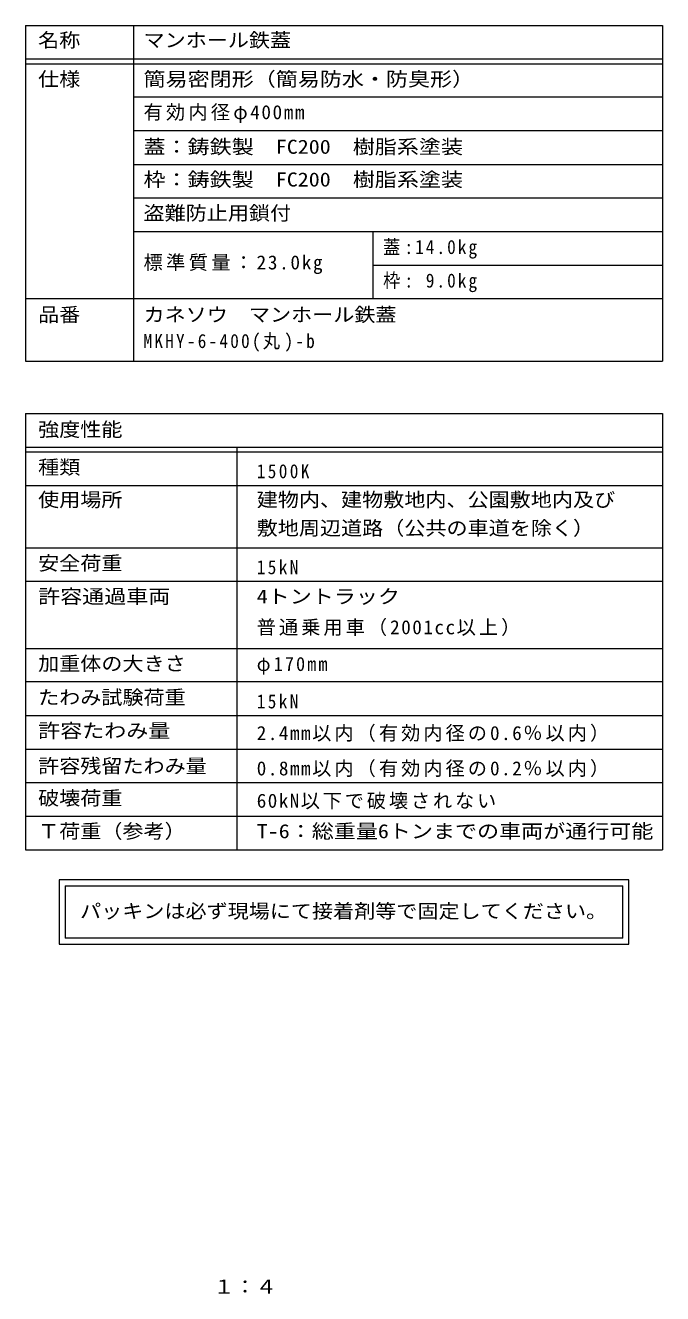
# Model space of a CAD drawing. Units: millimetres on the paper, enlarged 4 times. Extents: x -612 to 760, y -539 to 547.
# Drawn here: x 228 to 760, y -530 to 529 of the extents above; entities that cross this region are included whole.
import ezdxf
from ezdxf.enums import TextEntityAlignment as Align

# ---------------------------------------------------------------- set-up
doc = ezdxf.new("R2010")
doc.units = ezdxf.units.MM
doc.header["$LTSCALE"] = 4
doc.layers.add('F-5_F-5ﾚｲﾔ', color=2, linetype='Continuous')
doc.layers.add('F-F_F-Fﾚｲﾔ', color=7, linetype='Continuous', lineweight=9)
doc.styles.add('ＭＳ ゴシック', font='')
doc.styles.get('ＭＳ ゴシック').set_extended_font_data('MS Gothic')

msp = doc.modelspace()

# ---------------------------------------------------------------- linework, layer by layer
at = {"layer": 'F-F_F-Fﾚｲﾔ'}
for p, q in [((227.809, 528.8), (759.824, 528.8)), ((227.809, 528.8), (227.809, 248.607)), ((317.989, 528.8), (317.989, 248.607)), ((759.824, 528.8), (759.824, 248.607)), ((227.809, 500.8), (759.824, 500.8)), ((227.809, 496.8), (759.824, 496.8)), ((759.824, 468.8), (317.989, 468.8)), ((759.824, 440.8), (317.989, 440.8)), ((317.989, 412.8), (759.824, 412.8)), ((317.989, 384.8), (759.824, 384.8)), ((317.989, 356.799), (759.824, 356.799)), ((517.989, 356.799), (517.989, 300.799)), ((517.989, 328.799), (759.824, 328.799)), ((227.809, 300.799), (759.824, 300.799)), ((227.809, 248.607), (759.824, 248.607)), ((227.809, 204.799), (759.824, 204.799)), ((227.809, 204.799), (227.809, -159.2)), ((759.824, 204.799), (759.824, -159.2)), ((227.809, 176.799), (759.824, 176.799)), ((227.809, 172.799), (759.824, 172.799)), ((404.43, 176.799), (404.43, -159.2)), ((227.809, 144.799), (759.824, 144.799)), ((227.809, 92.799), (759.824, 92.799)), ((227.809, 64.799), (759.824, 64.799)), ((227.809, 8.799), (759.824, 8.799)), ((759.824, -19.201), (227.809, -19.201)), ((227.809, -47.2), (759.824, -47.2)), ((227.809, -75.2), (759.824, -75.2)), ((227.809, -103.2), (759.824, -103.2)), ((227.809, -131.2), (759.824, -131.2)), ((227.809, -159.2), (759.824, -159.2)), ((256.048, -184.295), (256.048, -238.106)), ((731.584, -184.295), (256.048, -184.295)), ((261.048, -189.295), (261.048, -233.106)), ((261.048, -189.295), (726.584, -189.295)), ((726.584, -233.106), (726.584, -189.295)), ((731.584, -238.106), (731.584, -184.295)), ((256.048, -238.106), (731.584, -238.106)), ((726.584, -233.106), (261.048, -233.106))]:
    msp.add_line(p, q, dxfattribs=at)

# ---------------------------------------------------------------- texts
at = {"layer": 'F-5_F-5ﾚｲﾔ', "style": 'ＭＳ ゴシック', "width": 1.1}
msp.add_text('１：４', height=11.73, dxfattribs=at).set_placement((384.8, -533.2), align=Align.BOTTOM_LEFT)
at = {"layer": 'F-F_F-Fﾚｲﾔ', "color": 3, "style": 'ＭＳ ゴシック'}
for s, width, p in [('名称', 1.1, (238.456, 507.091)), ('マンホール鉄蓋', 1.1, (326.454, 507.091)), ('仕様', 1.1, (238.456, 474.588)), ('簡易密閉形（簡易防水・防臭形）', 1.15, (326.454, 474.588)), ('蓋：鋳鉄製\u3000FC200\u3000樹脂系塗装', 1.15, (326.454, 418.107)), ('枠：鋳鉄製\u3000FC200\u3000樹脂系塗装', 1.15, (326.454, 390.775)), ('盗難防止用鎖付', 1.1, (326.454, 362.773)), ('品番', 1.1, (238.456, 278.01)), ('カネソウ\u3000マンホール鉄蓋', 1.1, (326.454, 278.01)), ('強度性能', 1.1, (238.456, 182.155)), ('種類', 1.1, (238.456, 150.648)), ('使用場所', 1.1, (238.456, 123.556)), ('建物内、建物敷地内、公園敷地内及び', 1.1, (420.964, 123.556)), ('敷地周辺道路（公共の車道を除く）', 1.1, (420.964, 99.847)), ('安全荷重', 1.1, (238.456, 70.572)), ('許容通過車両', 1.15, (238.456, 42.788)), ('4トントラック', 1.15, (420.964, 42.788)), ('加重体の大きさ', 1.1, (238.456, -13.212)), ('たわみ試験荷重', 1.1, (238.456, -41.428)), ('許容たわみ量', 1.15, (238.456, -69.211)), ('許容残留たわみ量', 1.1, (238.456, -98.683)), ('破壊荷重', 1.1, (238.456, -125.486)), ('Ｔ荷重（参考）', 1.1, (238.456, -153.112)), ('T-6：総重量6トンまでの車両が通行可能', 1.15, (420.964, -153.112))]:
    msp.add_text(s, height=11.73, dxfattribs=dict(at, width=width)).set_placement(p, align=Align.BOTTOM_LEFT)
at = {"layer": 'F-F_F-Fﾚｲﾔ', "color": 2, "style": 'ＭＳ ゴシック', "width": 1.1}
msp.add_text('パッキンは必ず現場にて接着剤等で固定してください。', height=11.73, dxfattribs=at).set_placement((273.495, -219.795), align=Align.BOTTOM_LEFT)
at = {"layer": 'F-F_F-Fﾚｲﾔ', "color": 3, "char_height": 11.73, "attachment_point": 7, "style": 'ＭＳ ゴシック'}
for s, insert in [('\\T1.17;有効内径φ400mm', (326.454, 447.303)), ('\\T1.24;\\W0.9;蓋:14.0kg', (526.454, 334.106)), ('\\T1.18;標準質量：23.0kg', (326.454, 321.25)), ('\\T1.24;\\W0.9;枠:\\~9.0kg', (526.454, 306.106)), ('\\T1.26;\\W0.9;MKHY-6-400(丸)-b', (326.454, 256.402)), ('\\T1.28;\\W0.9;1500K', (420.964, 150.648)), ('\\T1.28;\\W0.9;15kN', (420.964, 70.572)), ('\\T1.16;普通乗用車（2001cc以上）', (420.964, 19.079)), ('\\T1.23;\\W0.95;φ170mm', (420.964, -13.212)), ('\\T1.28;\\W0.9;15kN', (420.964, -41.428)), ('\\T1.16;2.4mm以内（有効内径の0.6％以内）', (420.964, -69.211)), ('\\T1.16;0.8mm以内（有効内径の0.2％以内）', (420.964, -98.683)), ('\\T1.15;60kN以下で破壊されない', (420.964, -125.486))]:
    msp.add_mtext(s, dxfattribs=dict(at, insert=insert))

doc.saveas('drawing.dxf')
